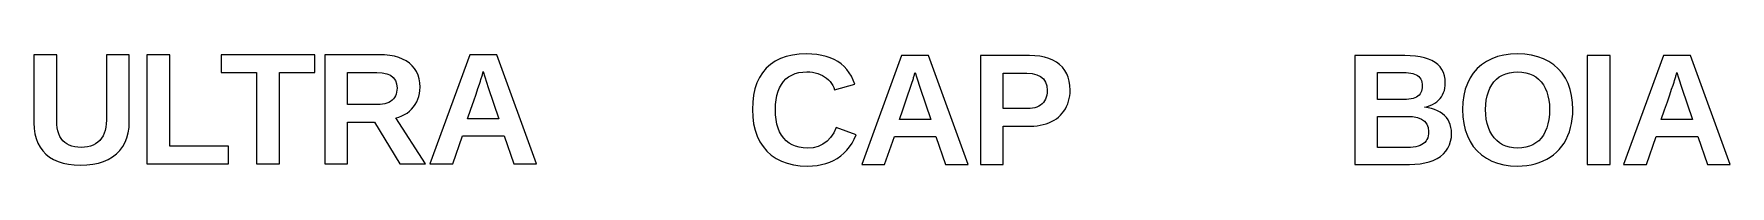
# Model space of a CAD drawing. Header units: metres. Extents: x -84 to 281, y -201 to 77.
# Drawn here: x -30.7 to 28.7, y -130.9 to -127 of the extents above; entities that cross this region are included whole.
import ezdxf

# ---------------------------------------------------------------- set-up
doc = ezdxf.new("R2010")
doc.units = ezdxf.units.M

msp = doc.modelspace()

# ---------------------------------------------------------------- linework, layer by layer
for p, q in [((-29.8559, -127.017), (-30.6561, -127.017)), ((-30.6561, -127.017), (-30.6561, -129.407)), ((-29.8559, -129.344), (-29.8559, -127.017)), ((-27.317, -127.017), (-28.1172, -127.017)), ((-28.1172, -127.017), (-28.1172, -129.317)), ((-27.317, -129.366), (-27.317, -127.017)), ((-25.8999, -127.017), (-26.7001, -127.017)), ((-26.7001, -127.017), (-26.7001, -130.839)), ((-25.8999, -130.22), (-25.8999, -127.017)), ((-20.8267, -127.017), (-24.0979, -127.017)), ((-24.0979, -127.017), (-24.0979, -127.635)), ((-20.8267, -127.635), (-20.8267, -127.017)), ((-18.5651, -127.017), (-20.4747, -127.017)), ((-20.4747, -127.017), (-20.4747, -130.839)), ((-18.3762, -127.023), (-18.5651, -127.017)), ((-18.2, -127.041), (-18.3762, -127.023)), ((-18.0365, -127.071), (-18.2, -127.041)), ((-17.8858, -127.113), (-18.0365, -127.071)), ((-15.3958, -127.017), (-16.79, -130.839)), ((-14.4518, -127.017), (-15.3958, -127.017)), ((-13.063, -130.839), (-14.4518, -127.017)), ((-4.31647, -127.081), (-4.51758, -127.153)), ((-4.09752, -127.03), (-4.31647, -127.081)), ((-3.86076, -126.999), (-4.09752, -127.03)), ((-3.60617, -126.989), (-3.86076, -126.999)), ((-3.41907, -126.994), (-3.60617, -126.989)), ((-3.24214, -127.011), (-3.41907, -126.994)), ((-3.07541, -127.038), (-3.24214, -127.011)), ((-2.91885, -127.077), (-3.07541, -127.038)), ((-2.77249, -127.126), (-2.91885, -127.077)), ((-0.27676, -127.046), (-1.67101, -130.867)), ((0.66717, -127.046), (-0.27676, -127.046)), ((2.05597, -130.867), (0.66717, -127.046)), ((4.19731, -127.046), (2.48027, -127.046)), ((2.48027, -127.046), (2.48027, -130.867)), ((4.38692, -127.052), (4.19731, -127.046)), ((4.56364, -127.071), (4.38692, -127.052)), ((4.72746, -127.104), (4.56364, -127.071)), ((17.3395, -127.046), (15.5899, -127.046)), ((15.5899, -127.046), (15.5899, -130.867)), ((17.5325, -127.051), (17.3395, -127.046)), ((17.7116, -127.065), (17.5325, -127.051)), ((17.8768, -127.09), (17.7116, -127.065)), ((20.5871, -127.083), (20.3845, -127.157)), ((20.8061, -127.031), (20.5871, -127.083)), ((21.0413, -126.999), (20.8061, -127.031)), ((21.2928, -126.989), (21.0413, -126.999)), ((21.5443, -126.999), (21.2928, -126.989)), ((21.7796, -127.031), (21.5443, -126.999)), ((21.9987, -127.084), (21.7796, -127.031)), ((22.2015, -127.159), (21.9987, -127.084)), ((24.5281, -127.046), (23.7279, -127.046)), ((23.7279, -127.046), (23.7279, -130.867)), ((24.5281, -130.867), (24.5281, -127.046)), ((26.3962, -127.046), (25.002, -130.867)), ((27.3402, -127.046), (26.3962, -127.046)), ((28.729, -130.867), (27.3402, -127.046)), ((-24.0979, -127.635), (-22.8638, -127.635)), ((-22.8638, -127.635), (-22.8638, -130.839)), ((-22.0636, -127.635), (-20.8267, -127.635)), ((-22.0636, -130.839), (-22.0636, -127.635)), ((-19.6745, -128.766), (-19.6745, -127.638)), ((-19.6745, -127.638), (-18.6492, -127.638)), ((-18.6492, -127.638), (-18.4621, -127.649)), ((-18.4621, -127.649), (-18.3038, -127.683)), ((-17.7478, -127.167), (-17.8858, -127.113)), ((-17.6225, -127.233), (-17.7478, -127.167)), ((-17.5099, -127.311), (-17.6225, -127.233)), ((-17.4114, -127.4), (-17.5099, -127.311)), ((-17.3279, -127.5), (-17.4114, -127.4)), ((-17.2597, -127.61), (-17.3279, -127.5)), ((-17.2066, -127.731), (-17.2597, -127.61)), ((-14.948, -127.694), (-14.94, -127.665)), ((-14.94, -127.665), (-14.9238, -127.605)), ((-14.9238, -127.605), (-14.8668, -127.793)), ((-5.14279, -127.646), (-5.25179, -127.817)), ((-5.01398, -127.493), (-5.14279, -127.646)), ((-4.86633, -127.359), (-5.01398, -127.493)), ((-4.70087, -127.246), (-4.86633, -127.359)), ((-4.51758, -127.153), (-4.70087, -127.246)), ((-4.00681, -127.68), (-3.87852, -127.645)), ((-3.87852, -127.645), (-3.73955, -127.625)), ((-3.73955, -127.625), (-3.58989, -127.618)), ((-3.58989, -127.618), (-3.49028, -127.621)), ((-3.49028, -127.621), (-3.39447, -127.632)), ((-3.39447, -127.632), (-3.30249, -127.649)), ((-3.30249, -127.649), (-3.21434, -127.673)), ((-3.21434, -127.673), (-3.12999, -127.704)), ((-2.63632, -127.187), (-2.77249, -127.126)), ((-2.51033, -127.259), (-2.63632, -127.187)), ((-2.39458, -127.341), (-2.51033, -127.259)), ((-2.28912, -127.433), (-2.39458, -127.341)), ((-2.19395, -127.536), (-2.28912, -127.433)), ((-2.10909, -127.65), (-2.19395, -127.536)), ((-2.03452, -127.773), (-2.10909, -127.65)), ((0.17894, -127.694), (0.19517, -127.634)), ((0.19517, -127.634), (0.25218, -127.821)), ((3.28047, -128.906), (3.28047, -127.667)), ((3.28047, -127.667), (4.10779, -127.667)), ((4.10779, -127.667), (4.29633, -127.679)), ((4.87839, -127.149), (4.72746, -127.104)), ((5.01642, -127.207), (4.87839, -127.149)), ((5.14156, -127.278), (5.01642, -127.207)), ((5.25378, -127.362), (5.14156, -127.278)), ((5.35202, -127.457), (5.25378, -127.362)), ((5.43515, -127.564), (5.35202, -127.457)), ((5.50316, -127.681), (5.43515, -127.564)), ((16.3901, -128.586), (16.3901, -127.64)), ((16.3901, -127.64), (17.3015, -127.64)), ((17.3015, -127.64), (17.3905, -127.642)), ((17.3905, -127.642), (17.473, -127.648)), ((17.473, -127.648), (17.5491, -127.66)), ((17.5491, -127.66), (17.6186, -127.675)), ((17.6186, -127.675), (17.6817, -127.695)), ((18.0281, -127.125), (17.8768, -127.09)), ((18.1656, -127.169), (18.0281, -127.125)), ((18.2891, -127.224), (18.1656, -127.169)), ((18.3987, -127.288), (18.2891, -127.224)), ((18.4941, -127.362), (18.3987, -127.288)), ((18.5748, -127.446), (18.4941, -127.362)), ((18.6408, -127.539), (18.5748, -127.446)), ((18.6921, -127.642), (18.6408, -127.539)), ((18.7288, -127.754), (18.6921, -127.642)), ((19.7388, -127.66), (19.6244, -127.832)), ((19.8741, -127.504), (19.7388, -127.66)), ((20.028, -127.367), (19.8741, -127.504)), ((20.1981, -127.252), (20.028, -127.367)), ((20.3845, -127.157), (20.1981, -127.252)), ((20.8773, -127.682), (21.0058, -127.646)), ((21.0058, -127.646), (21.1443, -127.625)), ((21.1443, -127.625), (21.2928, -127.618)), ((21.2928, -127.618), (21.4391, -127.625)), ((21.4391, -127.625), (21.5758, -127.647)), ((21.5758, -127.647), (21.7028, -127.682)), ((22.3881, -127.254), (22.2015, -127.159)), ((22.5585, -127.371), (22.3881, -127.254)), ((22.7127, -127.509), (22.5585, -127.371)), ((22.8484, -127.666), (22.7127, -127.509)), ((22.9632, -127.839), (22.8484, -127.666)), ((26.8519, -127.694), (26.8682, -127.634)), ((26.8682, -127.634), (26.9252, -127.821)), ((-18.3038, -127.683), (-18.1742, -127.739)), ((-18.1742, -127.739), (-18.0735, -127.818)), ((-18.0735, -127.818), (-18.0015, -127.919)), ((-18.0015, -127.919), (-17.9583, -128.043)), ((-17.9583, -128.043), (-17.944, -128.189)), ((-17.9475, -128.264), (-17.9581, -128.335)), ((-17.944, -128.189), (-17.9475, -128.264)), ((-17.1687, -127.862), (-17.2066, -127.731)), ((-17.1459, -128.004), (-17.1687, -127.862)), ((-17.1569, -128.377), (-17.143, -128.269)), ((-17.1383, -128.156), (-17.1459, -128.004)), ((-17.143, -128.269), (-17.1383, -128.156)), ((-15.1761, -128.397), (-15.1094, -128.201)), ((-15.1094, -128.201), (-15.0587, -128.051)), ((-15.0587, -128.051), (-15.024, -127.946)), ((-15.024, -127.946), (-15.0051, -127.888)), ((-15.0051, -127.888), (-14.9945, -127.852)), ((-14.9945, -127.852), (-14.9843, -127.818)), ((-14.9843, -127.818), (-14.9746, -127.786)), ((-14.9746, -127.786), (-14.9653, -127.754)), ((-14.9653, -127.754), (-14.9564, -127.723)), ((-14.9564, -127.723), (-14.948, -127.694)), ((-14.8668, -127.793), (-14.7502, -128.162)), ((-14.7502, -128.162), (-14.3732, -129.26)), ((-5.41032, -128.212), (-5.45987, -128.437)), ((-5.34096, -128.006), (-5.41032, -128.212)), ((-5.25179, -127.817), (-5.34096, -128.006)), ((-4.60219, -128.3), (-4.55063, -128.172)), ((-4.55063, -128.172), (-4.48761, -128.057)), ((-4.48761, -128.057), (-4.41313, -127.954)), ((-4.41313, -127.954), (-4.32758, -127.865)), ((-4.32758, -127.865), (-4.23134, -127.79)), ((-4.23134, -127.79), (-4.12442, -127.728)), ((-4.12442, -127.728), (-4.00681, -127.68)), ((-3.12999, -127.704), (-3.04947, -127.742)), ((-3.04947, -127.742), (-2.97278, -127.787)), ((-2.97278, -127.787), (-2.9015, -127.838)), ((-2.9015, -127.838), (-2.83727, -127.894)), ((-2.83727, -127.894), (-2.78006, -127.954)), ((-2.78006, -127.954), (-2.72987, -128.02)), ((-2.72987, -128.02), (-2.68674, -128.09)), ((-2.68674, -128.09), (-2.65062, -128.165)), ((-2.65062, -128.165), (-2.62154, -128.245)), ((-2.62154, -128.245), (-1.91626, -128.052)), ((-1.97025, -127.908), (-2.03452, -127.773)), ((-1.91626, -128.052), (-1.97025, -127.908)), ((-0.05711, -128.426), (0.00952, -128.23)), ((0.00952, -128.23), (0.06024, -128.079)), ((0.06024, -128.079), (0.095, -127.975)), ((0.095, -127.975), (0.11381, -127.916)), ((0.11381, -127.916), (0.12444, -127.881)), ((0.12444, -127.881), (0.13463, -127.847)), ((0.13463, -127.847), (0.14436, -127.814)), ((0.14436, -127.814), (0.15367, -127.783)), ((0.15367, -127.783), (0.16254, -127.752)), ((0.16254, -127.752), (0.17096, -127.722)), ((0.17096, -127.722), (0.17894, -127.694)), ((0.25218, -127.821), (0.36877, -128.19)), ((0.36877, -128.19), (0.74582, -129.289)), ((4.29633, -127.679), (4.45587, -127.716)), ((4.45587, -127.716), (4.58641, -127.777)), ((4.58641, -127.777), (4.68793, -127.863)), ((4.68793, -127.863), (4.76045, -127.974)), ((4.76045, -127.974), (4.80396, -128.109)), ((4.80396, -128.109), (4.81847, -128.269)), ((4.81847, -128.269), (4.8148, -128.354)), ((5.55606, -127.808), (5.50316, -127.681)), ((5.59384, -127.947), (5.55606, -127.808)), ((5.6165, -128.096), (5.59384, -127.947)), ((5.62407, -128.255), (5.6165, -128.096)), ((5.62064, -128.359), (5.62407, -128.255)), ((17.6817, -127.695), (17.7383, -127.719)), ((17.7383, -127.719), (17.7884, -127.748)), ((17.7884, -127.748), (17.832, -127.782)), ((17.832, -127.782), (17.8688, -127.822)), ((17.8688, -127.822), (17.8989, -127.869)), ((17.8989, -127.869), (17.9224, -127.921)), ((17.9224, -127.921), (17.9391, -127.979)), ((17.94, -128.24), (17.9244, -128.295)), ((17.9391, -127.979), (17.9492, -128.044)), ((17.9494, -128.179), (17.94, -128.24)), ((17.9492, -128.044), (17.9525, -128.114)), ((17.9525, -128.114), (17.9494, -128.179)), ((18.6992, -128.345), (18.725, -128.266)), ((18.725, -128.266), (18.7434, -128.184)), ((18.7508, -127.875), (18.7288, -127.754)), ((18.7434, -128.184), (18.7544, -128.097)), ((18.7581, -128.006), (18.7508, -127.875)), ((18.7544, -128.097), (18.7581, -128.006)), ((19.4578, -128.225), (19.4058, -128.446)), ((19.5307, -128.02), (19.4578, -128.225)), ((19.6244, -127.832), (19.5307, -128.02)), ((20.2655, -128.316), (20.3193, -128.188)), ((20.3193, -128.188), (20.385, -128.072)), ((20.385, -128.072), (20.4627, -127.967)), ((20.4627, -127.967), (20.5514, -127.874)), ((20.5514, -127.874), (20.6501, -127.796)), ((20.6501, -127.796), (20.7587, -127.732)), ((20.7587, -127.732), (20.8773, -127.682)), ((21.7028, -127.682), (21.8202, -127.733)), ((21.8202, -127.733), (21.928, -127.797)), ((21.928, -127.797), (22.0261, -127.876)), ((22.0261, -127.876), (22.1146, -127.969)), ((22.1146, -127.969), (22.1924, -128.075)), ((22.1924, -128.075), (22.2581, -128.192)), ((22.2581, -128.192), (22.3119, -128.319)), ((23.0571, -128.027), (22.9632, -127.839)), ((23.1301, -128.231), (23.0571, -128.027)), ((23.1823, -128.451), (23.1301, -128.231)), ((26.6159, -128.426), (26.6825, -128.23)), ((26.6825, -128.23), (26.7332, -128.079)), ((26.7332, -128.079), (26.768, -127.975)), ((26.768, -127.975), (26.7868, -127.916)), ((26.7868, -127.916), (26.7975, -127.881)), ((26.7975, -127.881), (26.8076, -127.847)), ((26.8076, -127.847), (26.8174, -127.814)), ((26.8174, -127.814), (26.8267, -127.783)), ((26.8267, -127.783), (26.8355, -127.752)), ((26.8355, -127.752), (26.844, -127.722)), ((26.844, -127.722), (26.8519, -127.694)), ((26.9252, -127.821), (27.0418, -128.19)), ((27.0418, -128.19), (27.4188, -129.289)), ((-18.6275, -128.766), (-19.6745, -128.766)), ((-18.5347, -128.763), (-18.6275, -128.766)), ((-18.4486, -128.754), (-18.5347, -128.763)), ((-18.3691, -128.738), (-18.4486, -128.754)), ((-18.2962, -128.717), (-18.3691, -128.738)), ((-18.23, -128.689), (-18.2962, -128.717)), ((-18.1705, -128.655), (-18.23, -128.689)), ((-18.1176, -128.615), (-18.1705, -128.655)), ((-18.0715, -128.569), (-18.1176, -128.615)), ((-18.0325, -128.518), (-18.0715, -128.569)), ((-18.0006, -128.462), (-18.0325, -128.518)), ((-17.9758, -128.401), (-18.0006, -128.462)), ((-17.9581, -128.335), (-17.9758, -128.401)), ((-17.4346, -128.928), (-17.3662, -128.849)), ((-17.3662, -128.849), (-17.3057, -128.764)), ((-17.3057, -128.764), (-17.2546, -128.674)), ((-17.2546, -128.674), (-17.2127, -128.579)), ((-17.2127, -128.579), (-17.1802, -128.48)), ((-17.1802, -128.48), (-17.1569, -128.377)), ((-15.3572, -128.926), (-15.2587, -128.639)), ((-15.2587, -128.639), (-15.1761, -128.397)), ((-5.48959, -128.679), (-5.4995, -128.939)), ((-5.45987, -128.437), (-5.48959, -128.679)), ((-4.69386, -128.939), (-4.68813, -128.76)), ((-4.68813, -128.76), (-4.67094, -128.594)), ((-4.67094, -128.594), (-4.64229, -128.441)), ((-4.64229, -128.441), (-4.60219, -128.3)), ((-0.23825, -128.955), (-0.13971, -128.667)), ((-0.13971, -128.667), (-0.05711, -128.426)), ((4.45807, -128.853), (4.38521, -128.876)), ((4.52472, -128.823), (4.45807, -128.853)), ((4.58517, -128.786), (4.52472, -128.823)), ((4.63942, -128.742), (4.58517, -128.786)), ((4.68692, -128.692), (4.63942, -128.742)), ((4.72711, -128.637), (4.68692, -128.692)), ((4.76001, -128.575), (4.72711, -128.637)), ((4.78558, -128.507), (4.76001, -128.575)), ((4.80385, -128.434), (4.78558, -128.507)), ((4.8148, -128.354), (4.80385, -128.434)), ((5.45587, -128.915), (5.50049, -128.83)), ((5.50049, -128.83), (5.53825, -128.742)), ((5.53825, -128.742), (5.56914, -128.651)), ((5.56914, -128.651), (5.59317, -128.557)), ((5.59317, -128.557), (5.61034, -128.46)), ((5.61034, -128.46), (5.62064, -128.359)), ((17.307, -128.586), (16.3901, -128.586)), ((17.4, -128.584), (17.307, -128.586)), ((17.4855, -128.577), (17.4, -128.584)), ((17.5634, -128.565), (17.4855, -128.577)), ((17.6338, -128.548), (17.5634, -128.565)), ((17.6965, -128.526), (17.6338, -128.548)), ((17.7517, -128.5), (17.6965, -128.526)), ((17.7993, -128.468), (17.7517, -128.5)), ((17.8399, -128.432), (17.7993, -128.468)), ((17.8743, -128.391), (17.8399, -128.432)), ((17.9025, -128.345), (17.8743, -128.391)), ((17.9244, -128.295), (17.9025, -128.345)), ((18.0285, -128.858), (18.13, -128.832)), ((18.1565, -128.877), (18.0285, -128.858)), ((18.13, -128.832), (18.2239, -128.801)), ((18.2239, -128.801), (18.31, -128.763)), ((18.31, -128.763), (18.3885, -128.72)), ((18.3885, -128.72), (18.4593, -128.671)), ((18.4593, -128.671), (18.5224, -128.616)), ((18.5224, -128.616), (18.5777, -128.555)), ((18.5777, -128.555), (18.6256, -128.489)), ((18.6256, -128.489), (18.6661, -128.419)), ((18.6661, -128.419), (18.6992, -128.345)), ((19.3746, -128.684), (19.3642, -128.939)), ((19.4058, -128.446), (19.3746, -128.684)), ((20.1698, -128.939), (20.1758, -128.766)), ((20.1758, -128.766), (20.1937, -128.605)), ((20.1937, -128.605), (20.2236, -128.455)), ((20.2236, -128.455), (20.2655, -128.316)), ((22.3119, -128.319), (22.3538, -128.458)), ((22.3538, -128.458), (22.3837, -128.607)), ((22.3837, -128.607), (22.4016, -128.768)), ((22.4016, -128.768), (22.4076, -128.939)), ((23.2136, -128.687), (23.1823, -128.451)), ((23.224, -128.939), (23.2136, -128.687)), ((26.4348, -128.955), (26.5333, -128.667)), ((26.5333, -128.667), (26.6159, -128.426)), ((-30.6561, -129.407), (-30.6475, -129.604)), ((-29.8515, -129.469), (-29.8559, -129.344)), ((-28.1219, -129.444), (-28.136, -129.562)), ((-28.1172, -129.317), (-28.1219, -129.444)), ((-27.3261, -129.567), (-27.317, -129.366)), ((-19.6745, -129.388), (-18.736, -129.388)), ((-19.6745, -130.839), (-19.6745, -129.388)), ((-18.736, -129.388), (-17.849, -130.839)), ((-17.9819, -129.233), (-17.8744, -129.203)), ((-16.9484, -130.839), (-17.9819, -129.233)), ((-17.8744, -129.203), (-17.7733, -129.164)), ((-17.7733, -129.164), (-17.6788, -129.117)), ((-17.6788, -129.117), (-17.5909, -129.062)), ((-17.5909, -129.062), (-17.5095, -128.999)), ((-17.5095, -128.999), (-17.4346, -128.928)), ((-15.4717, -129.26), (-15.3572, -128.926)), ((-14.3732, -129.26), (-15.4717, -129.26)), ((-5.4995, -128.939), (-5.48923, -129.199)), ((-5.48923, -129.199), (-5.45842, -129.441)), ((-5.45842, -129.441), (-5.40707, -129.667)), ((-4.68796, -129.121), (-4.69386, -128.939)), ((-4.67027, -129.29), (-4.68796, -129.121)), ((-4.64079, -129.447), (-4.67027, -129.29)), ((-4.59953, -129.59), (-4.64079, -129.447)), ((-0.35272, -129.289), (-0.23825, -128.955)), ((0.74582, -129.289), (-0.35272, -129.289)), ((4.12947, -128.906), (3.28047, -128.906)), ((4.22092, -128.903), (4.12947, -128.906)), ((4.30617, -128.893), (4.22092, -128.903)), ((4.38521, -128.876), (4.30617, -128.893)), ((4.68422, -129.47), (4.78577, -129.441)), ((4.78577, -129.441), (4.88251, -129.406)), ((4.88251, -129.406), (4.97443, -129.363)), ((4.97443, -129.363), (5.06097, -129.315)), ((5.06097, -129.315), (5.1416, -129.262)), ((5.1416, -129.262), (5.21629, -129.203)), ((5.21629, -129.203), (5.28508, -129.139)), ((5.28508, -129.139), (5.34793, -129.07)), ((5.34793, -129.07), (5.40486, -128.995)), ((5.40486, -128.995), (5.45587, -128.915)), ((16.3901, -130.273), (16.3901, -129.178)), ((16.3901, -129.178), (17.4046, -129.178)), ((17.4046, -129.178), (17.609, -129.189)), ((17.609, -129.189), (17.7819, -129.221)), ((17.7819, -129.221), (17.9234, -129.276)), ((17.9234, -129.276), (18.0335, -129.353)), ((18.0335, -129.353), (18.1121, -129.452)), ((18.1121, -129.452), (18.1592, -129.572)), ((18.2755, -128.903), (18.1565, -128.877)), ((18.3855, -128.938), (18.2755, -128.903)), ((18.4864, -128.979), (18.3855, -128.938)), ((18.5783, -129.028), (18.4864, -128.979)), ((18.6612, -129.085), (18.5783, -129.028)), ((18.7351, -129.149), (18.6612, -129.085)), ((18.7995, -129.22), (18.7351, -129.149)), ((18.854, -129.297), (18.7995, -129.22)), ((18.8986, -129.381), (18.854, -129.297)), ((18.9333, -129.47), (18.8986, -129.381)), ((19.3642, -128.939), (19.3746, -129.194)), ((19.3746, -129.194), (19.4059, -129.434)), ((19.4059, -129.434), (19.4581, -129.657)), ((20.1759, -129.113), (20.1698, -128.939)), ((20.1943, -129.277), (20.1759, -129.113)), ((20.2249, -129.429), (20.1943, -129.277)), ((20.2677, -129.571), (20.2249, -129.429)), ((22.354, -129.44), (22.3124, -129.583)), ((22.3838, -129.285), (22.354, -129.44)), ((22.4017, -129.118), (22.3838, -129.285)), ((22.4076, -128.939), (22.4017, -129.118)), ((23.147, -129.574), (23.1807, -129.424)), ((23.1807, -129.424), (23.2048, -129.268)), ((23.2048, -129.268), (23.2192, -129.106)), ((23.2192, -129.106), (23.224, -128.939)), ((26.3203, -129.289), (26.4348, -128.955)), ((27.4188, -129.289), (26.3203, -129.289)), ((-30.6475, -129.604), (-30.6218, -129.789)), ((-30.6218, -129.789), (-30.5791, -129.96)), ((-30.5791, -129.96), (-30.5192, -130.117)), ((-29.8383, -129.585), (-29.8515, -129.469)), ((-29.8163, -129.692), (-29.8383, -129.585)), ((-29.7854, -129.791), (-29.8163, -129.692)), ((-29.7458, -129.88), (-29.7854, -129.791)), ((-29.6974, -129.96), (-29.7458, -129.88)), ((-29.6402, -130.032), (-29.6974, -129.96)), ((-29.5745, -130.094), (-29.6402, -130.032)), ((-28.3477, -130.021), (-28.4176, -130.086)), ((-28.2866, -129.946), (-28.3477, -130.021)), ((-28.2348, -129.863), (-28.2866, -129.946)), ((-28.1925, -129.771), (-28.2348, -129.863)), ((-28.1595, -129.671), (-28.1925, -129.771)), ((-28.136, -129.562), (-28.1595, -129.671)), ((-27.4636, -130.09), (-27.3994, -129.929)), ((-27.3994, -129.929), (-27.3536, -129.755)), ((-27.3536, -129.755), (-27.3261, -129.567)), ((-15.9898, -130.839), (-15.6507, -129.862)), ((-15.6507, -129.862), (-14.1941, -129.862)), ((-14.1941, -129.862), (-13.855, -130.839)), ((-5.40707, -129.667), (-5.33521, -129.876)), ((-5.33521, -129.876), (-5.24278, -130.067)), ((-4.54646, -129.721), (-4.59953, -129.59)), ((-4.48161, -129.84), (-4.54646, -129.721)), ((-4.40498, -129.945), (-4.48161, -129.84)), ((-4.31721, -130.037), (-4.40498, -129.945)), ((-4.21898, -130.115), (-4.31721, -130.037)), ((-2.76186, -129.922), (-2.88757, -130.055)), ((-2.65419, -129.758), (-2.76186, -129.922)), ((-2.56458, -129.565), (-2.65419, -129.758)), ((-1.86746, -129.829), (-2.56458, -129.565)), ((-2.01326, -130.122), (-1.93607, -129.981)), ((-1.93607, -129.981), (-1.86746, -129.829)), ((-0.8708, -130.867), (-0.53172, -129.891)), ((-0.53172, -129.891), (0.92485, -129.891)), ((0.92485, -129.891), (1.26393, -130.867)), ((3.28047, -129.522), (4.22983, -129.522)), ((3.28047, -130.867), (3.28047, -129.522)), ((4.22983, -129.522), (4.35065, -129.519)), ((4.35065, -129.519), (4.46666, -129.509)), ((4.46666, -129.509), (4.57785, -129.493)), ((4.57785, -129.493), (4.68422, -129.47)), ((18.0843, -130.043), (18.0444, -130.091)), ((18.1169, -129.988), (18.0843, -130.043)), ((18.1423, -129.928), (18.1169, -129.988)), ((18.1605, -129.863), (18.1423, -129.928)), ((18.1592, -129.572), (18.175, -129.715)), ((18.1713, -129.792), (18.1605, -129.863)), ((18.175, -129.715), (18.1713, -129.792)), ((18.958, -129.566), (18.9333, -129.47)), ((18.946, -130.055), (18.9699, -129.921)), ((18.9729, -129.669), (18.958, -129.566)), ((18.9699, -129.921), (18.9778, -129.777)), ((18.9778, -129.777), (18.9729, -129.669)), ((19.4581, -129.657), (19.5311, -129.865)), ((19.5311, -129.865), (19.625, -130.056)), ((20.3227, -129.702), (20.2677, -129.571)), ((20.39, -129.821), (20.3227, -129.702)), ((20.4695, -129.93), (20.39, -129.821)), ((20.5596, -130.026), (20.4695, -129.93)), ((20.6586, -130.108), (20.5596, -130.026)), ((22.0277, -130.033), (21.9294, -130.113)), ((22.116, -129.94), (22.0277, -130.033)), ((22.1934, -129.833), (22.116, -129.94)), ((22.2588, -129.714), (22.1934, -129.833)), ((22.3124, -129.583), (22.2588, -129.714)), ((22.9165, -130.114), (22.988, -129.989)), ((22.988, -129.989), (23.0507, -129.856)), ((23.0507, -129.856), (23.1036, -129.718)), ((23.1036, -129.718), (23.147, -129.574)), ((25.8022, -130.867), (26.1413, -129.891)), ((26.1413, -129.891), (27.5979, -129.891)), ((27.5979, -129.891), (27.937, -130.867)), ((-30.5192, -130.117), (-30.4422, -130.261)), ((-30.4422, -130.261), (-30.3482, -130.391)), ((-30.3482, -130.391), (-30.237, -130.508)), ((-30.237, -130.508), (-30.1097, -130.61)), ((-30.1097, -130.61), (-29.9673, -130.696)), ((-29.5005, -130.147), (-29.5745, -130.094)), ((-29.4183, -130.19), (-29.5005, -130.147)), ((-29.3278, -130.223), (-29.4183, -130.19)), ((-29.2291, -130.247), (-29.3278, -130.223)), ((-29.1221, -130.262), (-29.2291, -130.247)), ((-29.0069, -130.266), (-29.1221, -130.262)), ((-28.8885, -130.261), (-29.0069, -130.266)), ((-28.7781, -130.246), (-28.8885, -130.261)), ((-28.6759, -130.221), (-28.7781, -130.246)), ((-28.5817, -130.186), (-28.6759, -130.221)), ((-28.4957, -130.141), (-28.5817, -130.186)), ((-28.4176, -130.086), (-28.4957, -130.141)), ((-28.0522, -130.689), (-27.9016, -130.599)), ((-27.9016, -130.599), (-27.7659, -130.493)), ((-27.7659, -130.493), (-27.6468, -130.372)), ((-27.6468, -130.372), (-27.546, -130.238)), ((-27.546, -130.238), (-27.4636, -130.09)), ((-23.8493, -130.22), (-25.8999, -130.22)), ((-23.8493, -130.839), (-23.8493, -130.22)), ((-5.24278, -130.067), (-5.12982, -130.242)), ((-5.12982, -130.242), (-4.99634, -130.4)), ((-4.99634, -130.4), (-4.84401, -130.538)), ((-4.84401, -130.538), (-4.67459, -130.655)), ((-4.11029, -130.179), (-4.21898, -130.115)), ((-3.99113, -130.229), (-4.11029, -130.179)), ((-3.86151, -130.264), (-3.99113, -130.229)), ((-3.72144, -130.285), (-3.86151, -130.264)), ((-3.57089, -130.292), (-3.72144, -130.285)), ((-3.373, -130.278), (-3.57089, -130.292)), ((-3.19315, -130.233), (-3.373, -130.278)), ((-3.03133, -130.159), (-3.19315, -130.233)), ((-2.88757, -130.055), (-3.03133, -130.159)), ((-2.52794, -130.652), (-2.40784, -130.569)), ((-2.40784, -130.569), (-2.29633, -130.474)), ((-2.29633, -130.474), (-2.19339, -130.368)), ((-2.19339, -130.368), (-2.09903, -130.251)), ((-2.09903, -130.251), (-2.01326, -130.122)), ((17.4344, -130.273), (16.3901, -130.273)), ((17.5403, -130.271), (17.4344, -130.273)), ((17.6376, -130.262), (17.5403, -130.271)), ((17.7265, -130.248), (17.6376, -130.262)), ((17.8069, -130.228), (17.7265, -130.248)), ((17.8788, -130.202), (17.8069, -130.228)), ((17.9423, -130.171), (17.8788, -130.202)), ((17.9973, -130.134), (17.9423, -130.171)), ((18.0444, -130.091), (17.9973, -130.134)), ((18.4695, -130.658), (18.5872, -130.583)), ((18.5872, -130.583), (18.6909, -130.496)), ((18.6909, -130.496), (18.7786, -130.401)), ((18.7786, -130.401), (18.8503, -130.295)), ((18.8503, -130.295), (18.9061, -130.18)), ((18.9061, -130.18), (18.946, -130.055)), ((19.625, -130.056), (19.7398, -130.232)), ((19.7398, -130.232), (19.8755, -130.391)), ((19.8755, -130.391), (20.0295, -130.532)), ((20.0295, -130.532), (20.1994, -130.651)), ((20.7665, -130.174), (20.6586, -130.108)), ((20.8834, -130.226), (20.7665, -130.174)), ((21.0091, -130.263), (20.8834, -130.226)), ((21.1438, -130.285), (21.0091, -130.263)), ((21.2873, -130.292), (21.1438, -130.285)), ((21.4358, -130.285), (21.2873, -130.292)), ((21.5742, -130.264), (21.4358, -130.285)), ((21.7026, -130.228), (21.5742, -130.264)), ((21.821, -130.177), (21.7026, -130.228)), ((21.9294, -130.113), (21.821, -130.177)), ((22.3126, -130.682), (22.434, -130.609)), ((22.434, -130.609), (22.5471, -130.527)), ((22.5471, -130.527), (22.6519, -130.437)), ((22.6519, -130.437), (22.7484, -130.338)), ((22.7484, -130.338), (22.8366, -130.23)), ((22.8366, -130.23), (22.9165, -130.114)), ((-29.9673, -130.696), (-29.8098, -130.767)), ((-29.8098, -130.767), (-29.6371, -130.822)), ((-29.6371, -130.822), (-29.4494, -130.862)), ((-29.4494, -130.862), (-29.2465, -130.885)), ((-29.2465, -130.885), (-29.0286, -130.893)), ((-29.0286, -130.893), (-28.8035, -130.885)), ((-28.8035, -130.885), (-28.5934, -130.86)), ((-28.5934, -130.86), (-28.3981, -130.82)), ((-28.3981, -130.82), (-28.2177, -130.762)), ((-28.2177, -130.762), (-28.0522, -130.689)), ((-26.7001, -130.839), (-23.8493, -130.839)), ((-22.8638, -130.839), (-22.0636, -130.839)), ((-20.4747, -130.839), (-19.6745, -130.839)), ((-17.849, -130.839), (-16.9484, -130.839)), ((-16.79, -130.839), (-15.9898, -130.839)), ((-13.855, -130.839), (-13.063, -130.839)), ((-4.67459, -130.655), (-4.48805, -130.751)), ((-4.48805, -130.751), (-4.28442, -130.826)), ((-4.28442, -130.826), (-4.06369, -130.879)), ((-4.06369, -130.879), (-3.82584, -130.911)), ((-3.82584, -130.911), (-3.57089, -130.922)), ((-3.57089, -130.922), (-3.40082, -130.916)), ((-3.40082, -130.916), (-3.23776, -130.9)), ((-3.23776, -130.9), (-3.08173, -130.872)), ((-3.08173, -130.872), (-2.93274, -130.834)), ((-2.93274, -130.834), (-2.79077, -130.784)), ((-2.79077, -130.784), (-2.65584, -130.723)), ((-2.65584, -130.723), (-2.52794, -130.652)), ((-1.67101, -130.867), (-0.8708, -130.867)), ((1.26393, -130.867), (2.05597, -130.867)), ((2.48027, -130.867), (3.28047, -130.867)), ((15.5899, -130.867), (17.5022, -130.867)), ((17.5022, -130.867), (17.6944, -130.862)), ((17.6944, -130.862), (17.8743, -130.844)), ((17.8743, -130.844), (18.0416, -130.815)), ((18.0416, -130.815), (18.1967, -130.774)), ((18.1967, -130.774), (18.3392, -130.722)), ((18.3392, -130.722), (18.4695, -130.658)), ((20.1994, -130.651), (20.3853, -130.749)), ((20.3853, -130.749), (20.5869, -130.824)), ((20.5869, -130.824), (20.8045, -130.878)), ((20.8045, -130.878), (21.038, -130.911)), ((21.038, -130.911), (21.2873, -130.922)), ((21.2873, -130.922), (21.4518, -130.917)), ((21.4518, -130.917), (21.6102, -130.902)), ((21.6102, -130.902), (21.7626, -130.878)), ((21.7626, -130.878), (21.9091, -130.843)), ((21.9091, -130.843), (22.0496, -130.799)), ((22.0496, -130.799), (22.1841, -130.745)), ((22.1841, -130.745), (22.3126, -130.682)), ((23.7279, -130.867), (24.5281, -130.867)), ((25.002, -130.867), (25.8022, -130.867)), ((27.937, -130.867), (28.729, -130.867))]:
    msp.add_line(p, q)

doc.saveas('drawing.dxf')
